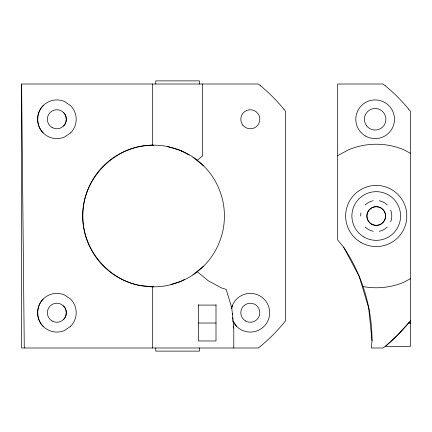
<?xml version="1.0" encoding="UTF-8"?>
<svg xmlns="http://www.w3.org/2000/svg" width="432" height="432" viewBox="0 0 432 432"><rect width="100%" height="100%" fill="white"/><g stroke="black" fill="none" stroke-linecap="round" stroke-linejoin="round"><path stroke-width="0.65" d="M360.628 216L360.931 212.954M368.674 307.584L372.017 340.816L371.315 347.992L383.076 347.992L385.301 346.253A168.469 168.469 0 0 0 408.661 322.893L410.4 320.668M233.788 347.992L233.788 328.142L231.795 307.94L232.448 305.327M390.647 221.972C392.164 218.16 392.164 213.84 390.647 210.028M43.178 105.586C35.98 113.081 35.98 125.453 43.178 132.948M63.59 125.998C67.127 122.332 67.127 116.203 63.59 112.536M43.178 299.052C35.98 306.547 35.98 318.919 43.178 326.414M63.59 319.464C67.122 315.792 67.138 309.679 63.59 306.002M408.548 323.028L410.4 323.028L408.548 323.028L397.553 335.146L385.436 346.432L410.4 346.432L410.4 111.332L408.661 109.107M197.03 160.456L202.581 155.903L202.581 84.008M192.947 274.898L203.677 266.085M365.202 204.968L367.562 203.029L370.262 201.587L373.189 200.696M387.266 227.032L384.901 228.971L382.201 230.413L379.274 231.304M337.694 155.612L348.764 149.693A71.771 71.771 0 0 1 403.699 149.693L410.4 153.279M184.329 279.499L180.7 281.443L170.91 284.413M410.4 278.721L403.699 282.307A71.75 71.75 0 0 1 362.243 286.394M153.592 145.168C115.565 144.752 82.382 177.865 82.771 215.903L82.771 216.097C82.571 248.956 107.509 279.277 139.774 285.471L153.592 286.832M283.846 109.107L285.584 111.332L285.584 320.668L283.846 322.893A168.469 168.469 0 0 1 260.491 346.253L258.26 347.992L21.6 347.992L21.6 84.008L258.26 84.008L260.491 85.747M198.526 305.089L216 305.089M198.526 323.028L216 323.028M169.873 147.274L170.937 147.598M379.274 200.696L382.201 201.587L384.901 203.029L387.266 204.968M189.162 155.083L180.7 150.557L167.411 146.529L168.156 146.756M373.189 231.304L370.262 230.413L367.562 228.971L365.202 227.032M181.802 151.146L180.7 150.557M385.301 85.747L383.076 84.008L337.694 84.008L337.694 239.981L343.624 247.201L359.192 276.334L368.825 308.405M192.947 157.102L203.677 165.915M197.03 271.544L208.386 280.865L221.875 288.074L226.163 289.37L231.795 307.94M233.091 321.095L236.644 326.414M232.346 313.513L232.416 314.237M232.762 317.741L232.924 319.388M233.642 326.673L233.788 328.142M21.6 84.008L24.273 347.992M216 304.652L216 340.972L198.526 340.972L198.526 304.652M199.46 84.008L199.46 80.887L155.779 80.887L155.779 84.008M199.46 347.992L199.46 351.113L155.779 351.113L155.779 347.992M152.658 84.008L152.658 145.26M152.658 286.74L152.658 347.992M343.624 247.201A168.507 168.507 0 0 1 372.022 340.816M385.301 85.79A168.469 168.469 0 0 1 408.661 109.15M260.491 85.79A168.469 168.469 0 0 1 283.846 109.15M231.352 308.956A19.348 19.348 0 0 1 259.816 295.877A19.348 19.348 0 0 1 263.39 327.002A19.348 19.348 0 0 1 232.697 320.706M385.592 215.957L385.301 218.387A9.364 9.364 0 0 1 367.216 218.576L366.871 216.157A9.364 9.364 0 0 1 385.247 213.538L385.592 215.957M70.54 132.948L64.265 137.144A19.348 19.348 0 0 1 37.514 119.27A19.348 19.348 0 0 1 64.265 101.396L70.54 105.586A19.348 19.348 0 0 1 70.54 132.948M70.54 326.414L64.265 330.604A19.348 19.348 0 0 1 37.514 312.73A19.348 19.348 0 0 1 64.265 294.856L70.54 299.052A19.348 19.348 0 0 1 70.54 326.414M366.601 125.82A10.768 10.768 0 0 0 385.085 123.39A10.768 10.768 0 0 0 373.734 108.594A10.768 10.768 0 0 0 366.601 125.82M365.467 136.021A19.348 19.348 0 0 0 394.486 119.27A19.348 19.348 0 0 0 365.467 102.514A19.348 19.348 0 0 0 365.467 136.021M360.941 242.482A30.58 30.58 0 0 0 406.809 216A30.58 30.58 0 0 0 360.941 189.518A30.58 30.58 0 0 0 360.941 242.482M364.063 237.076A24.338 24.338 0 0 0 400.572 216A24.338 24.338 0 0 0 364.063 194.924A24.338 24.338 0 0 0 364.063 237.076M52.099 127.51A9.515 9.515 0 0 0 66.377 119.27A9.515 9.515 0 0 0 52.099 111.024A9.515 9.515 0 0 0 52.099 127.51M118.174 277.344A70.832 70.832 0 0 0 224.424 216A70.832 70.832 0 0 0 118.174 154.656A70.832 70.832 0 0 0 118.174 277.344M242.773 125.064A9.515 9.515 0 0 0 259.119 122.909A9.515 9.515 0 0 0 249.08 109.831A9.515 9.515 0 0 0 242.773 125.064M52.099 320.976A9.515 9.515 0 0 0 66.377 312.73A9.515 9.515 0 0 0 52.099 304.49A9.515 9.515 0 0 0 52.099 320.976M245.565 320.976A9.515 9.515 0 0 0 259.843 312.73A9.515 9.515 0 0 0 245.565 304.49A9.515 9.515 0 0 0 245.565 320.976M371.552 224.105A9.364 9.364 0 0 0 385.592 216A9.364 9.364 0 0 0 371.552 207.895A9.364 9.364 0 0 0 371.552 224.105"/></g></svg>
